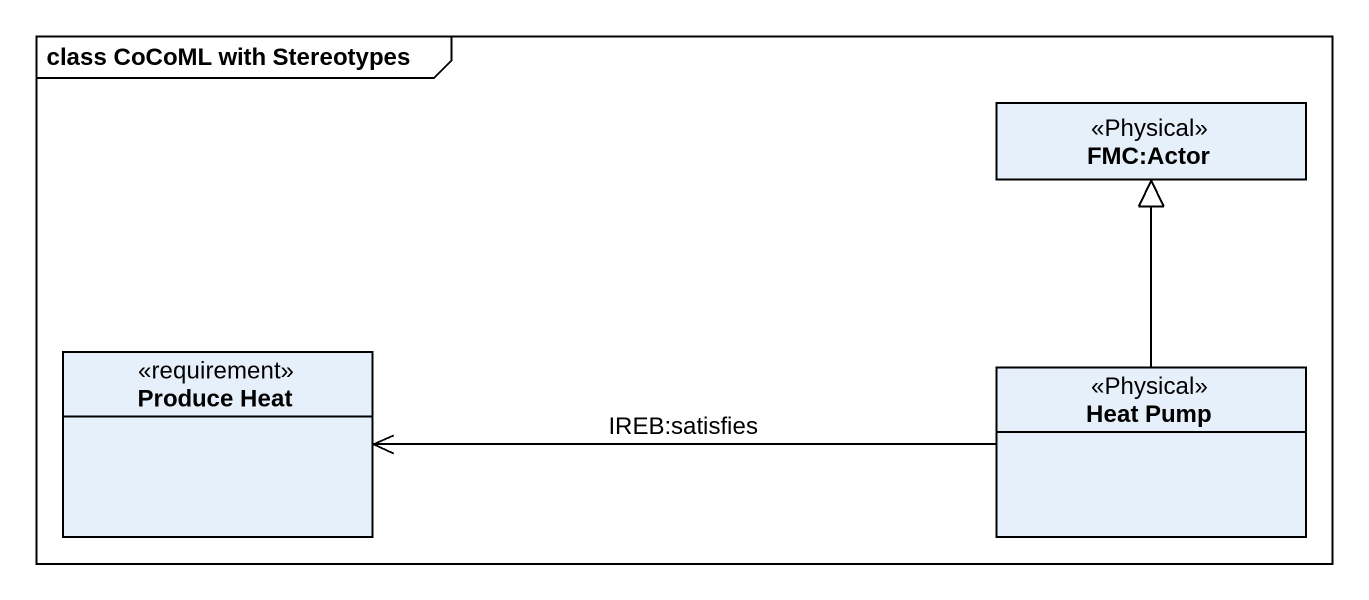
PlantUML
@startuml
mainframe class CoCoML with Stereotypes
hide circle
hide empty members
class "FMC:Actor" as FMC_Actor <<Physical>>
class "Produce Heat" as Produce_Heat <<requirement>>
class "Heat Pump" as Heat_Pump <<Physical>>
Heat_Pump -up-|> FMC_Actor
Heat_Pump -left-> Produce_Heat : IREB:satisfies
@enduml
